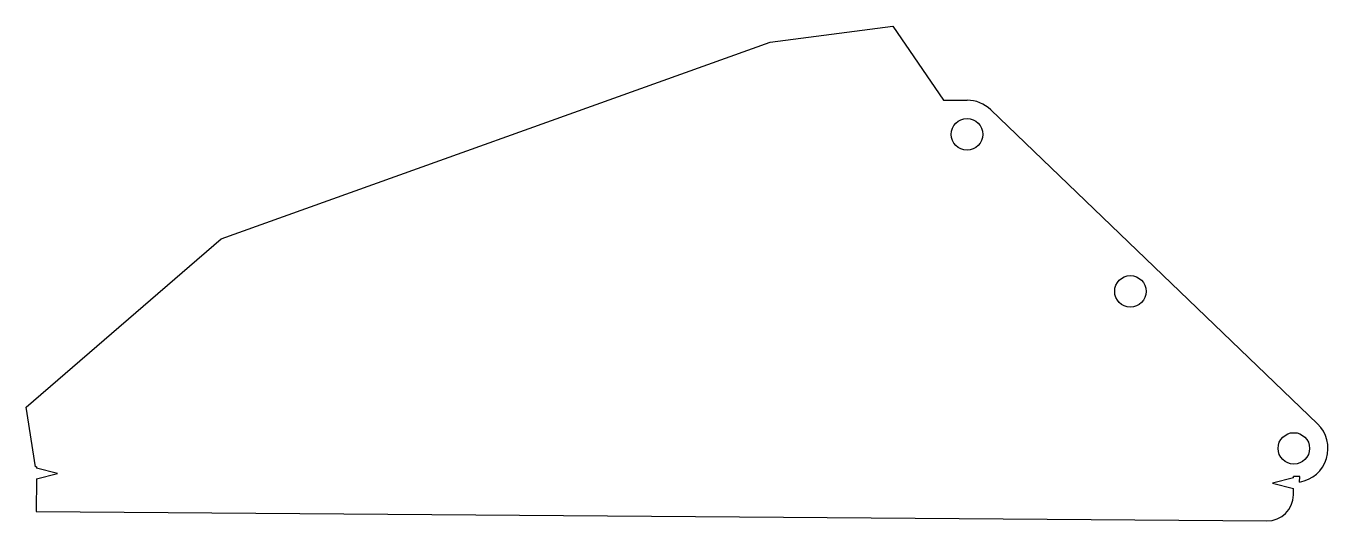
# Model space of a CAD drawing. Extents: x -1248 to -752, y -3598 to -3409.
import ezdxf

# ---------------------------------------------------------------- set-up
doc = ezdxf.new("R2010")
doc.units = 0
doc.layers.get('0').update_dxf_attribs({"linetype": 'CONTINUOUS'})

msp = doc.modelspace()

# ---------------------------------------------------------------- linework, layer by layer
for p, q in [((-964.17, -3415.26), (-917.55, -3409.16)), ((-917.55, -3409.16), (-898.24, -3437.41)), ((-1173.26, -3490.22), (-964.17, -3415.26)), ((-898.24, -3437.41), (-889.24, -3437.41)), ((-880.23, -3441.04), (-755.83, -3560.59)), ((-1247.51, -3554.23), (-1173.26, -3490.22)), ((-1243.88, -3576.92), (-1247.51, -3554.23)), ((-1243.5, -3576.93), (-1243.88, -3576.92)), ((-1243.5, -3576.93), (-1243.5, -3577.47)), ((-1235.52, -3579.54), (-1243.5, -3577.47)), ((-1243.53, -3581.47), (-1243.63, -3593.91)), ((-1243.53, -3581.47), (-1235.52, -3579.54)), ((-764.92, -3581.21), (-772.94, -3583.15)), ((-772.94, -3583.15), (-764.95, -3585.21)), ((-762.6, -3580.68), (-764.92, -3580.66)), ((-764.92, -3581.21), (-764.92, -3580.66)), ((-762.62, -3582.78), (-762.6, -3580.68)), ((-764.97, -3587.65), (-764.95, -3585.21)), ((-1243.63, -3593.91), (-775.05, -3597.57))]:
    msp.add_line(p, q)
for centre in [(-889.24, -3450.41), (-827.04, -3510.19), (-764.83, -3569.96)]:
    msp.add_circle(centre, 6)
for centre, radius, start, end in [((-889.24, -3450.41), 13, 46.1405, 90), ((-764.83, -3569.96), 13, 279.8006, 46.1405), ((-774.97, -3587.57), 10, 269.5528, 359.5528)]:
    msp.add_arc(centre, radius, start, end)

doc.saveas('drawing.dxf')
